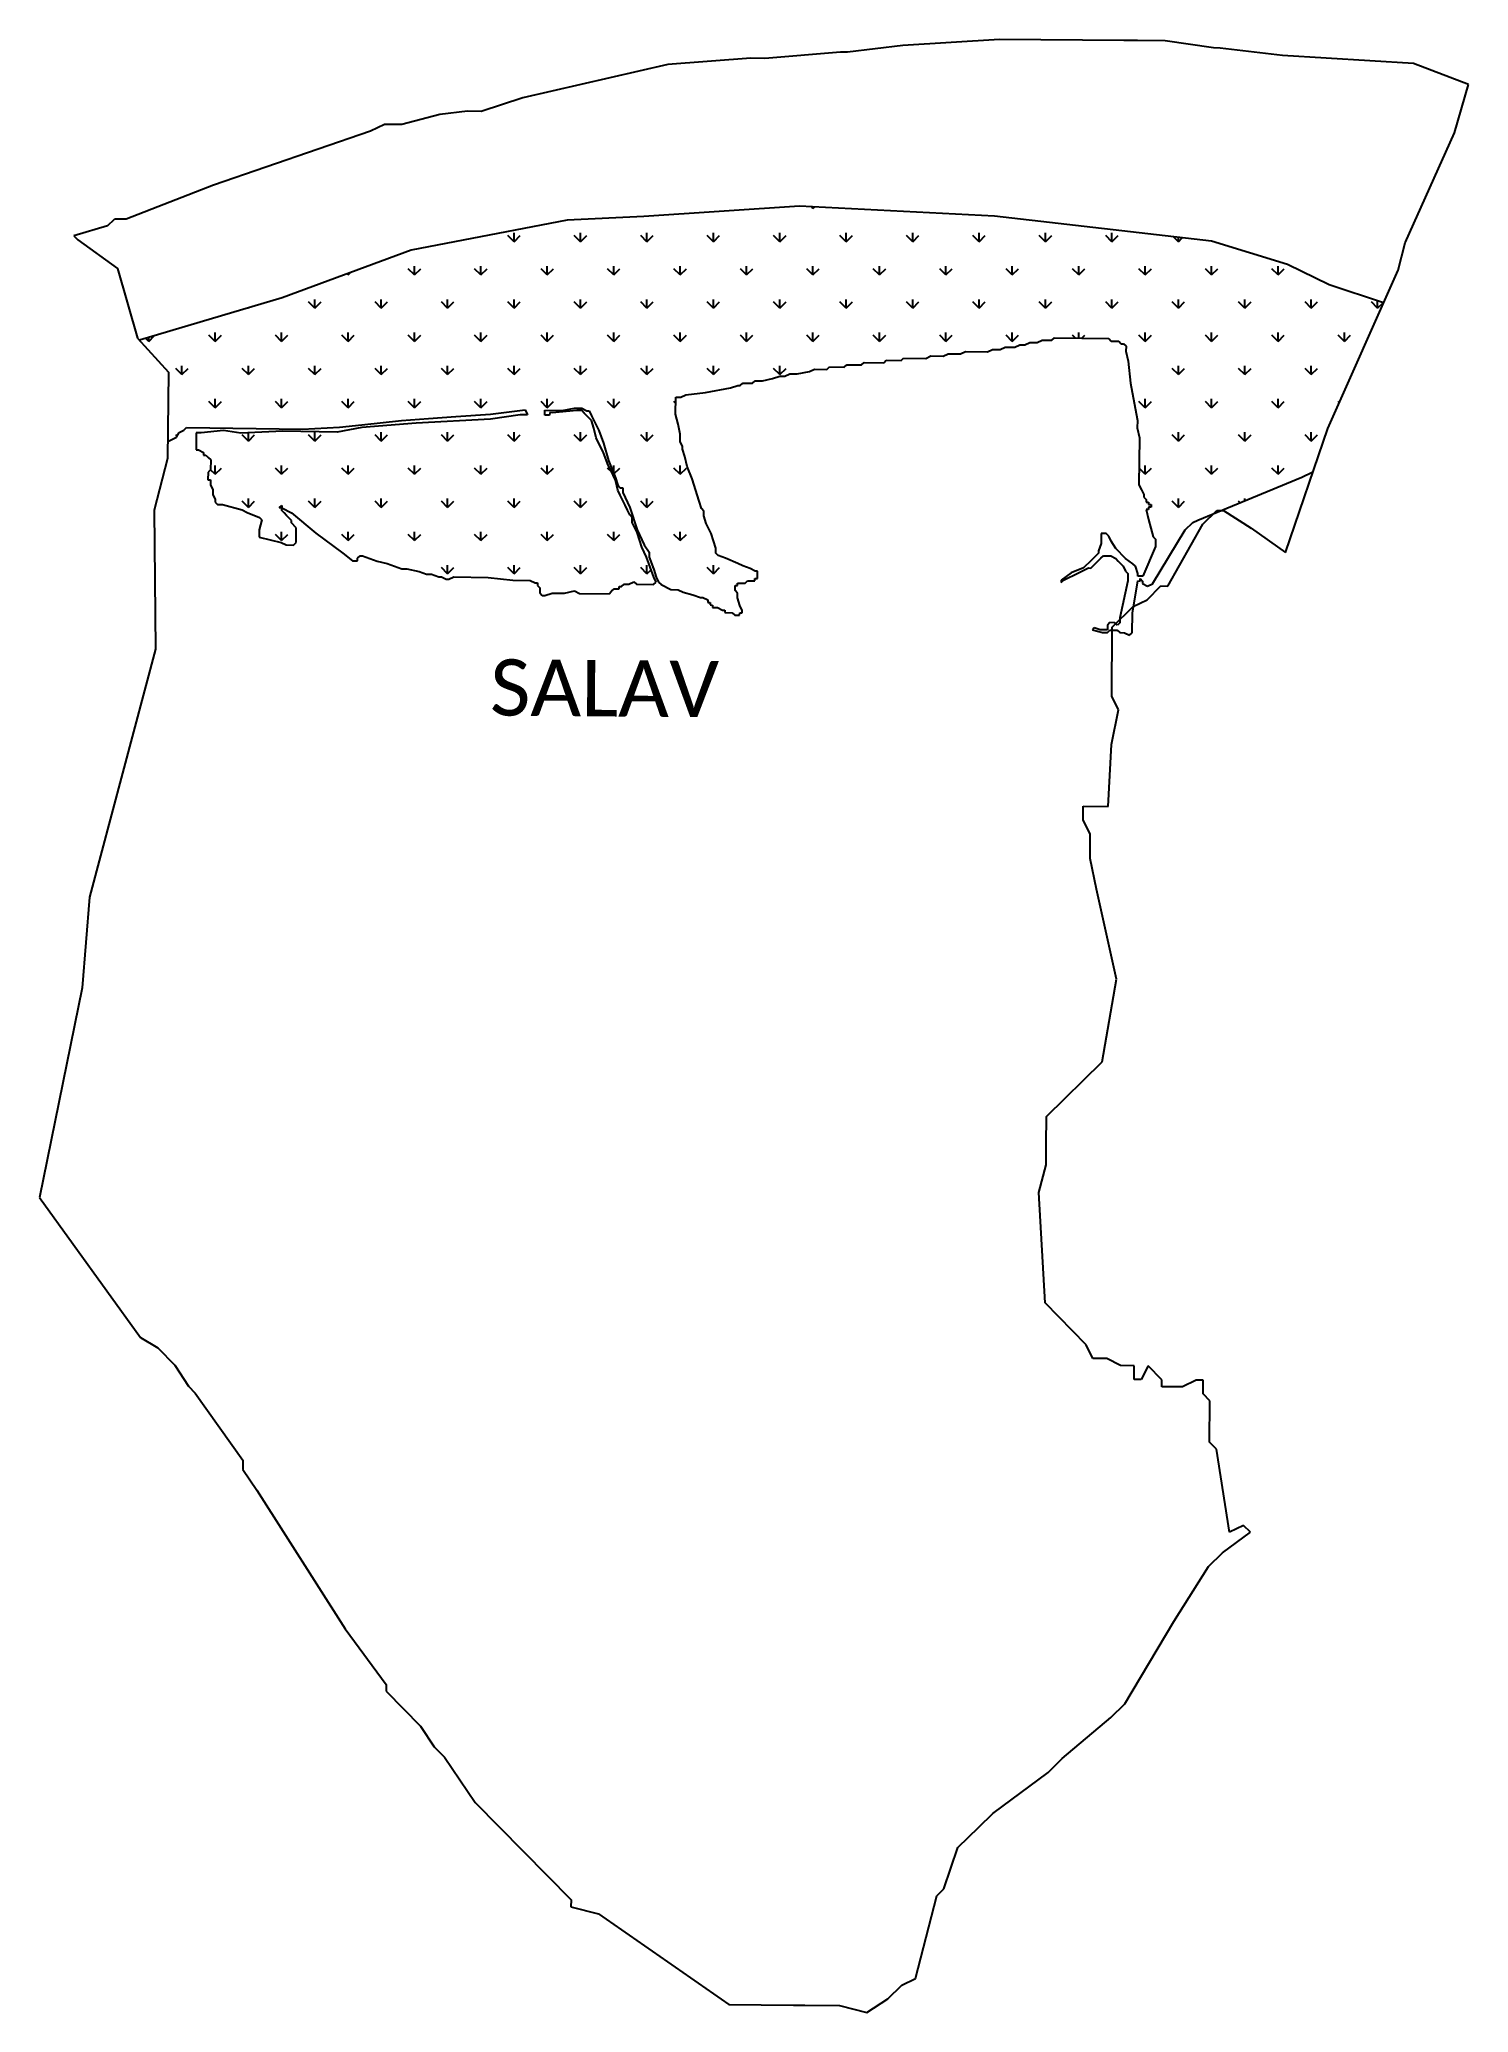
# Model space of a CAD drawing. Header units: metres. Extents: x 282000 to 284319, y 2048397 to 2051598.
import ezdxf

# ---------------------------------------------------------------- set-up
doc = ezdxf.new("R2010")
doc.units = ezdxf.units.M
for name, color, linetype in [('MANGROOVES', 112, 'Continuous'), ('village', 3, 'Continuous'), ('VILLAGE NAME', 250, 'Continuous')]:
    doc.layers.add(name, color=color, linetype=linetype)
doc.styles.get("Standard").update_dxf_attribs({"font": 'simplex.shx'})

msp = doc.modelspace()

# ---------------------------------------------------------------- linework, layer by layer
at = {"color": 3, "flags": 128}
msp.add_lwpolyline([(282110.9, 2051295.8), (282122.2, 2051306.9)], dxfattribs=at)
at = {"layer": 'MANGROOVES'}
for p, q in [((283233.2, 2051328), (282980.5, 2051311.3)), ((283549.5, 2051311.8), (283233.2, 2051328)), ((282856.3, 2051305), (282603.2, 2051256.2)), ((282980.5, 2051311.3), (282856.3, 2051305)), ((283901.5, 2051271), (283549.5, 2051311.8)), ((284025.2, 2051233.3), (283901.5, 2051271)), ((282603.2, 2051256.2), (282393.8, 2051178.9)), ((284092.8, 2051200.4), (284025.2, 2051233.3)), ((284180.7, 2051170.7), (284092.8, 2051200.4)), ((282393.8, 2051178.9), (282162.7, 2051110.2)), ((283558.6, 2051095.3), (283566.7, 2051099.2)), ((283566.7, 2051099.2), (283582.7, 2051099)), ((283582.7, 2051099), (283590.7, 2051102.9)), ((283590.7, 2051102.9), (283598.8, 2051102.8)), ((283598.8, 2051102.8), (283606.8, 2051106.7)), ((283606.8, 2051106.7), (283618.8, 2051106.5)), ((283618.8, 2051106.5), (283626.9, 2051110.4)), ((283626.9, 2051110.4), (283642.9, 2051110.2)), ((283642.9, 2051110.2), (283647, 2051114.1)), ((283647, 2051114.1), (283735.1, 2051113)), ((283735.1, 2051113), (283739.1, 2051108.9)), ((283739.1, 2051108.9), (283751.1, 2051108.7)), ((283751.1, 2051108.7), (283755, 2051104.7)), ((283755, 2051104.7), (283759, 2051104.6)), ((283759, 2051104.6), (283763, 2051100.6)), ((283763, 2051100.6), (283762.9, 2051092.6)), ((283277.7, 2051062.9), (283281.8, 2051066.9)), ((283281.8, 2051066.9), (283305.8, 2051066.6)), ((283305.8, 2051066.6), (283309.9, 2051070.5)), ((283309.9, 2051070.5), (283333.9, 2051070.2)), ((283333.9, 2051070.2), (283338, 2051074.2)), ((283338, 2051074.2), (283370, 2051073.7)), ((283370, 2051073.7), (283374.1, 2051077.7)), ((283374.1, 2051077.7), (283398.1, 2051077.4)), ((283398.1, 2051077.4), (283402.2, 2051081.3)), ((283402.2, 2051081.3), (283438.2, 2051080.9)), ((283438.2, 2051080.9), (283446.3, 2051084.8)), ((283446.3, 2051084.8), (283466.3, 2051084.5)), ((283466.3, 2051084.5), (283474.4, 2051088.4)), ((283474.4, 2051088.4), (283494.4, 2051088.1)), ((283494.4, 2051088.1), (283502.5, 2051092)), ((283502.5, 2051092), (283538.5, 2051091.5)), ((283538.5, 2051091.5), (283546.6, 2051095.4)), ((283546.6, 2051095.4), (283558.6, 2051095.3)), ((283762.9, 2051092.6), (283766.7, 2051076.5)), ((283766.7, 2051076.5), (283770.2, 2051040.4)), ((283121.1, 2051033), (283133.1, 2051036.8)), ((283133.1, 2051036.8), (283137.1, 2051036.8)), ((283137.1, 2051036.8), (283141.2, 2051040.7)), ((283141.2, 2051040.7), (283157.2, 2051040.5)), ((283157.2, 2051040.5), (283161.3, 2051044.5)), ((283161.3, 2051044.5), (283173.3, 2051044.3)), ((283173.3, 2051044.3), (283189.4, 2051048.1)), ((283189.4, 2051048.1), (283201.5, 2051051.9)), ((283201.5, 2051051.9), (283209.5, 2051051.8)), ((283209.5, 2051051.8), (283217.5, 2051055.7)), ((283217.5, 2051055.7), (283229.5, 2051055.6)), ((283229.5, 2051055.6), (283249.6, 2051059.3)), ((283249.6, 2051059.3), (283257.7, 2051063.2)), ((283257.7, 2051063.2), (283277.7, 2051062.9)), ((283770.2, 2051040.4), (283777.7, 2051000.2)), ((283032.4, 2050990.1), (283032.7, 2051018.1)), ((283032.7, 2051018.1), (283040.7, 2051018)), ((283040.7, 2051018), (283048.8, 2051021.9)), ((283048.8, 2051021.9), (283080.9, 2051025.5)), ((283080.9, 2051025.5), (283121.1, 2051033)), ((282487.2, 2050969.3), (282523.3, 2050972.8)), ((282523.3, 2050972.8), (282587.5, 2050980)), ((282611.5, 2050975.6), (282523.3, 2050968.8)), ((282587.5, 2050980), (282631.6, 2050983.4)), ((282731.8, 2050982.1), (282611.5, 2050975.6)), ((282631.6, 2050983.4), (282675.7, 2050986.8)), ((282675.7, 2050986.8), (282731.9, 2050990.1)), ((282779.9, 2050989.4), (282731.8, 2050982.1)), ((282731.9, 2050990.1), (282788.1, 2050997.3)), ((282792, 2050989.3), (282779.9, 2050989.4)), ((282788.1, 2050997.3), (282792, 2050989.3)), ((282820, 2050988.9), (282820.1, 2050996.9)), ((282828, 2050988.8), (282820, 2050988.9)), ((282820.1, 2050996.9), (282848.2, 2050996.5)), ((282828.1, 2050992.8), (282828, 2050988.8)), ((282832.1, 2050992.7), (282828.1, 2050992.8)), ((282872.2, 2050996.2), (282832.1, 2050992.7)), ((282848.2, 2050996.5), (282868.2, 2051000.3)), ((282868.2, 2051000.3), (282880.2, 2051000.1)), ((282880.2, 2050996.1), (282872.2, 2050996.2)), ((282880.2, 2051000.1), (282888.2, 2050996)), ((282884.1, 2050992), (282880.2, 2050996.1)), ((282892.1, 2050983.9), (282884.1, 2050992)), ((282888.2, 2050996), (282892.2, 2050995.9)), ((282896, 2050979.9), (282892.1, 2050983.9)), ((282892.2, 2050995.9), (282896.1, 2050987.9)), ((282899.9, 2050967.8), (282896, 2050979.9)), ((282896.1, 2050987.9), (282907.8, 2050963.7)), ((283036.2, 2050974), (283032.4, 2050990.1)), ((283039.9, 2050957.9), (283036.2, 2050974)), ((283777.7, 2051000.2), (283781.4, 2050980.1)), ((283781.4, 2050980.1), (283781.3, 2050968.1)), ((282208.3, 2050945.9), (282222.6, 2050952.8)), ((282222.6, 2050952.8), (282226.7, 2050960.7)), ((282226.7, 2050960.7), (282234.7, 2050964.6)), ((282234.7, 2050964.6), (282238.8, 2050968.6)), ((282238.8, 2050968.6), (282427.1, 2050966.1)), ((282254.7, 2050960.3), (282254.3, 2050932.3)), ((282262.7, 2050960.2), (282254.7, 2050960.3)), ((282298.8, 2050963.8), (282262.7, 2050960.2)), ((282326.8, 2050959.4), (282298.8, 2050963.8)), ((282395, 2050962.5), (282326.8, 2050959.4)), ((282483.1, 2050961.3), (282395, 2050962.5)), ((282427.1, 2050966.1), (282487.2, 2050969.3)), ((282523.3, 2050968.8), (282483.1, 2050961.3)), ((282903.6, 2050951.7), (282899.9, 2050967.8)), ((282915.3, 2050927.5), (282903.6, 2050951.7)), ((282907.8, 2050963.7), (282915.6, 2050943.5)), ((282915.6, 2050943.5), (282923.2, 2050915.4)), ((283039.8, 2050945.9), (283039.9, 2050957.9)), ((283043.7, 2050937.8), (283039.8, 2050945.9)), ((283781.3, 2050968.1), (283785.1, 2050952)), ((283785.1, 2050952), (283784, 2050875.9)), ((282254.3, 2050932.3), (282258.4, 2050932.3)), ((282258.4, 2050932.3), (282266.3, 2050928.1)), ((282266.3, 2050928.1), (282266.3, 2050924.1)), ((282266.3, 2050924.1), (282270.3, 2050924.1)), ((282270.3, 2050924.1), (282274.2, 2050920)), ((282274.2, 2050920), (282278.2, 2050916)), ((282278.2, 2050916), (282278, 2050899.9)), ((282923.1, 2050907.4), (282915.3, 2050927.5)), ((282930.9, 2050891.3), (282923.1, 2050907.4)), ((282923.2, 2050915.4), (282934.8, 2050887.2)), ((283043.6, 2050933.8), (283043.7, 2050937.8)), ((283047.5, 2050921.8), (283043.6, 2050933.8)), ((283051.3, 2050905.7), (283047.5, 2050921.8)), ((282273.9, 2050896), (282273.7, 2050884)), ((282273.7, 2050884), (282277.7, 2050883.9)), ((282278, 2050899.9), (282273.9, 2050896)), ((282277.7, 2050883.9), (282277.6, 2050875.9)), ((282277.6, 2050875.9), (282281.5, 2050867.8)), ((282934.8, 2050883.2), (282930.9, 2050891.3)), ((282934.8, 2050887.2), (282938.7, 2050875.1)), ((282938.6, 2050867.1), (282934.8, 2050883.2)), ((282938.7, 2050875.1), (282942.6, 2050871.1)), ((283059, 2050885.5), (283051.3, 2050905.7)), ((283070.6, 2050849.3), (283059, 2050885.5)), ((283784, 2050875.9), (283787.9, 2050867.8)), ((283879.4, 2050818.5), (284048.3, 2050888.2)), ((284048.3, 2050888.2), (284064.8, 2050896.2)), ((284064.8, 2050896.2), (284066.3, 2050896.6)), ((282281.5, 2050867.8), (282281.4, 2050859.8)), ((282281.4, 2050859.8), (282285.3, 2050851.8)), ((282285.3, 2050851.8), (282285.3, 2050847.7)), ((282285.3, 2050847.7), (282289.2, 2050843.7)), ((282289.2, 2050843.7), (282297.2, 2050843.6)), ((282297.2, 2050843.6), (282329.2, 2050835.1)), ((282942.5, 2050859), (282938.6, 2050867.1)), ((282950.3, 2050842.9), (282942.5, 2050859)), ((282942.6, 2050871.1), (282946.6, 2050871)), ((282946.6, 2050871), (282946.5, 2050863)), ((282946.5, 2050863), (282950.4, 2050854.9)), ((282954.2, 2050834.8), (282950.3, 2050842.9)), ((282950.4, 2050854.9), (282958.2, 2050838.8)), ((283074.4, 2050837.3), (283070.6, 2050849.3)), ((283787.9, 2050867.8), (283791.8, 2050859.8)), ((283791.8, 2050859.8), (283791.8, 2050855.8)), ((283791.8, 2050855.8), (283795.7, 2050851.7)), ((283795.7, 2050851.7), (283795.7, 2050847.7)), ((283795.7, 2050847.7), (283799.7, 2050847.6)), ((283799.7, 2050847.6), (283799.6, 2050843.6)), ((283799.6, 2050843.6), (283803.6, 2050843.6)), ((283803.6, 2050843.6), (283803.6, 2050839.6)), ((282329.2, 2050835.1), (282337.1, 2050831)), ((282337.1, 2050831), (282357.1, 2050822.7)), ((282361, 2050818.7), (282356.8, 2050802.7)), ((282357.1, 2050822.7), (282361, 2050818.7)), ((282389.3, 2050838.3), (282393.4, 2050842.3)), ((282393.3, 2050838.3), (282389.3, 2050838.3)), ((282393.4, 2050842.3), (282393.3, 2050838.3)), ((282393.3, 2050834.3), (282393.3, 2050838.3)), ((282393.3, 2050838.3), (282409.2, 2050830.1)), ((282397.2, 2050830.2), (282393.3, 2050834.3)), ((282401.2, 2050826.2), (282397.2, 2050830.2)), ((282405.1, 2050822.1), (282401.2, 2050826.2)), ((282409.1, 2050818), (282405.1, 2050822.1)), ((282409, 2050814), (282409.1, 2050818)), ((282416.9, 2050805.9), (282409, 2050814)), ((282409.2, 2050830.1), (282448.9, 2050797.5)), ((282958.1, 2050826.8), (282954.2, 2050834.8)), ((282962, 2050822.7), (282958.1, 2050826.8)), ((282958.2, 2050838.8), (282969.8, 2050802.6)), ((282961.9, 2050814.7), (282962, 2050822.7)), ((282969.7, 2050798.6), (282961.9, 2050814.7)), ((283078.3, 2050833.2), (283074.4, 2050837.3)), ((283078.2, 2050825.2), (283078.3, 2050833.2)), ((283082.1, 2050813.1), (283078.2, 2050825.2)), ((283089.9, 2050797), (283082.1, 2050813.1)), ((283799.5, 2050835.6), (283795.5, 2050835.7)), ((283795.5, 2050835.7), (283799.3, 2050819.6)), ((283799.3, 2050819.6), (283807, 2050791.4)), ((283799.6, 2050839.6), (283799.5, 2050835.6)), ((283803.6, 2050839.6), (283799.6, 2050839.6)), ((283859.2, 2050802.8), (283871.4, 2050814.6)), ((283871.4, 2050814.6), (283879.4, 2050818.5)), ((282356.8, 2050802.7), (282356.6, 2050790.7)), ((282356.6, 2050790.7), (282392.6, 2050782.2)), ((282392.6, 2050782.2), (282400.5, 2050778.1)), ((282412.6, 2050777.9), (282416.6, 2050781.9)), ((282416.6, 2050781.9), (282416.9, 2050805.9)), ((282448.9, 2050797.5), (282492.5, 2050764.8)), ((282973.6, 2050786.5), (282969.7, 2050798.6)), ((282969.8, 2050802.6), (282981.5, 2050778.4)), ((282977.4, 2050774.4), (282973.6, 2050786.5)), ((283097.6, 2050772.8), (283089.9, 2050797)), ((283722.7, 2050780.5), (283718.5, 2050768.6)), ((283722.9, 2050796.6), (283722.7, 2050780.5)), ((283726.9, 2050796.5), (283722.9, 2050796.6)), ((283730.9, 2050796.5), (283726.9, 2050796.5)), ((283734.9, 2050792.4), (283730.9, 2050796.5)), ((283738.8, 2050784.3), (283734.9, 2050792.4)), ((283746.6, 2050772.2), (283738.8, 2050784.3)), ((283805.9, 2050715.3), (283859.2, 2050802.8)), ((283807, 2050791.4), (283810.9, 2050787.4)), ((283810.9, 2050787.4), (283810.8, 2050775.4)), ((282400.5, 2050778.1), (282412.6, 2050777.9)), ((282492.5, 2050764.8), (282508.4, 2050752.6)), ((282508.4, 2050752.6), (282516.4, 2050752.5)), ((282516.4, 2050756.5), (282520.5, 2050760.5)), ((282516.4, 2050752.5), (282516.4, 2050756.5)), ((282520.5, 2050760.5), (282524.5, 2050760.4)), ((282524.5, 2050760.4), (282536.5, 2050756.3)), ((282536.5, 2050756.3), (282548.4, 2050752.1)), ((282548.4, 2050752.1), (282564.4, 2050747.9)), ((282564.4, 2050747.9), (282576.4, 2050743.7)), ((282985.2, 2050758.3), (282977.4, 2050774.4)), ((282981.5, 2050778.4), (282989.3, 2050766.3)), ((282996.8, 2050726.1), (282985.2, 2050758.3)), ((282989.3, 2050766.3), (282989.2, 2050758.2)), ((282989.2, 2050758.2), (282997, 2050738.1)), ((283097.5, 2050764.8), (283097.6, 2050772.8)), ((283101.4, 2050760.8), (283097.5, 2050764.8)), ((283113.4, 2050756.6), (283101.4, 2050760.8)), ((283133.3, 2050748.3), (283113.4, 2050756.6)), ((283141.3, 2050744.2), (283133.3, 2050748.3)), ((283706.3, 2050752.7), (283694.1, 2050740.9)), ((283706.1, 2050740.7), (283722.4, 2050756.5)), ((283710.3, 2050756.7), (283706.3, 2050752.7)), ((283718.5, 2050764.6), (283710.3, 2050756.7)), ((283718.5, 2050768.6), (283718.5, 2050764.6)), ((283722.4, 2050756.5), (283726.4, 2050760.5)), ((283726.4, 2050760.5), (283738.4, 2050760.3)), ((283738.4, 2050760.3), (283746.4, 2050756.2)), ((283746.4, 2050756.2), (283750.3, 2050752.1)), ((283762.4, 2050756), (283746.6, 2050772.2)), ((283750.3, 2050752.1), (283758.3, 2050744)), ((283774.3, 2050747.8), (283762.4, 2050756)), ((283778.3, 2050743.7), (283774.3, 2050747.8)), ((283810.8, 2050775.4), (283790.1, 2050727.6)), ((282576.4, 2050743.7), (282588.3, 2050739.5)), ((282588.3, 2050739.5), (282596.3, 2050739.4)), ((282596.3, 2050739.4), (282616.3, 2050735.2)), ((282616.3, 2050735.2), (282628.3, 2050731)), ((282628.3, 2050731), (282636.3, 2050730.9)), ((282636.3, 2050730.9), (282648.2, 2050726.7)), ((282648.2, 2050726.7), (282652.3, 2050726.7)), ((282652.3, 2050726.7), (282660.2, 2050722.5)), ((282660.2, 2050722.5), (282664.2, 2050722.5)), ((282664.2, 2050722.5), (282672.3, 2050726.4)), ((282672.3, 2050726.4), (282728.4, 2050725.6)), ((282728.4, 2050725.6), (282768.4, 2050721.1)), ((282768.4, 2050721.1), (282796.4, 2050720.7)), ((282796.4, 2050720.7), (282804.4, 2050716.6)), ((282804.4, 2050716.6), (282808.4, 2050716.6)), ((282808.4, 2050716.6), (282808.3, 2050712.6)), ((282944.5, 2050710.8), (282948.6, 2050714.7)), ((282948.6, 2050714.7), (282956.6, 2050714.6)), ((282956.6, 2050714.6), (282964.6, 2050718.5)), ((282964.6, 2050718.5), (282968.6, 2050714.4)), ((282996.6, 2050714.1), (283000.7, 2050718)), ((283000.7, 2050718), (282996.8, 2050726.1)), ((282997, 2050738.1), (283000.8, 2050726)), ((283000.8, 2050726), (283004.7, 2050718)), ((283004.7, 2050718), (283008.7, 2050713.9)), ((283132.8, 2050712.3), (283132.9, 2050716.3)), ((283132.9, 2050716.3), (283144.9, 2050716.1)), ((283153.2, 2050740), (283141.3, 2050744.2)), ((283144.9, 2050716.1), (283149, 2050720.1)), ((283149, 2050720.1), (283161, 2050719.9)), ((283161.2, 2050735.9), (283153.2, 2050740)), ((283161, 2050719.9), (283161, 2050723.9)), ((283161, 2050723.9), (283165, 2050723.8)), ((283165.2, 2050735.9), (283161.2, 2050735.9)), ((283165, 2050723.8), (283165.2, 2050735.9)), ((283657.8, 2050721.3), (283657.7, 2050717.3)), ((283657.7, 2050717.3), (283661.8, 2050721.3)), ((283674, 2050733.1), (283657.8, 2050721.3)), ((283661.8, 2050721.3), (283686, 2050733)), ((283694.1, 2050740.9), (283674, 2050733.1)), ((283686, 2050733), (283702.1, 2050740.8)), ((283702.1, 2050740.8), (283706.1, 2050740.7)), ((283765.9, 2050719.9), (283753.1, 2050659.9)), ((283758.3, 2050744), (283762.2, 2050735.9)), ((283762.2, 2050735.9), (283766.1, 2050731.9)), ((283766.1, 2050731.9), (283765.9, 2050719.9)), ((283773.3, 2050667.7), (283782, 2050719.7)), ((283782.1, 2050731.7), (283778.3, 2050743.7)), ((283782, 2050719.7), (283786, 2050719.6)), ((283782.1, 2050727.7), (283782.1, 2050731.7)), ((283790.1, 2050727.6), (283782.1, 2050727.7)), ((283786, 2050719.6), (283786, 2050723.6)), ((283786, 2050723.6), (283790, 2050719.5)), ((283790, 2050719.5), (283789.9, 2050715.5)), ((283789.9, 2050715.5), (283797.9, 2050711.4)), ((283797.9, 2050711.4), (283805.9, 2050715.3)), ((282808.3, 2050712.6), (282812.3, 2050708.5)), ((282812.3, 2050708.5), (282812.2, 2050700.5)), ((282812.2, 2050700.5), (282816.1, 2050696.4)), ((282816.1, 2050696.4), (282820.1, 2050696.4)), ((282820.1, 2050696.4), (282832.2, 2050700.2)), ((282832.2, 2050700.2), (282852.2, 2050700)), ((282852.2, 2050700), (282868.3, 2050703.8)), ((282868.3, 2050703.8), (282876.3, 2050699.6)), ((282876.3, 2050699.6), (282924.3, 2050699)), ((282924.3, 2050699), (282928.4, 2050703)), ((282928.4, 2050703), (282932.4, 2050706.9)), ((282932.4, 2050706.9), (282940.5, 2050706.8)), ((282940.5, 2050706.8), (282940.5, 2050710.8)), ((282940.5, 2050710.8), (282944.5, 2050710.8)), ((282968.6, 2050714.4), (282996.6, 2050714.1)), ((283008.7, 2050713.9), (283024.6, 2050705.7)), ((283024.6, 2050705.7), (283036.6, 2050705.5)), ((283036.6, 2050705.5), (283044.5, 2050701.4)), ((283044.5, 2050701.4), (283060.5, 2050697.2)), ((283060.5, 2050697.2), (283072.5, 2050693)), ((283072.5, 2050693), (283076.5, 2050693)), ((283076.5, 2050693), (283084.4, 2050688.9)), ((283084.4, 2050688.9), (283084.4, 2050684.9)), ((283084.4, 2050684.9), (283088.4, 2050684.8)), ((283088.4, 2050684.8), (283088.3, 2050680.8)), ((283128.7, 2050704.3), (283128.8, 2050712.3)), ((283132.7, 2050700.2), (283128.7, 2050704.3)), ((283128.8, 2050712.3), (283132.8, 2050712.3)), ((283132.6, 2050692.2), (283132.7, 2050700.2)), ((283136.4, 2050680.2), (283132.6, 2050692.2)), ((283088.3, 2050680.8), (283092.3, 2050680.7)), ((283092.3, 2050680.7), (283092.3, 2050676.7)), ((283092.3, 2050676.7), (283100.3, 2050676.6)), ((283100.3, 2050676.6), (283108.3, 2050672.5)), ((283108.3, 2050672.5), (283112.3, 2050672.5)), ((283112.3, 2050672.5), (283112.2, 2050668.5)), ((283112.2, 2050668.5), (283124.2, 2050668.3)), ((283124.2, 2050668.3), (283128.2, 2050664.2)), ((283128.2, 2050664.2), (283136.2, 2050664.1)), ((283136.2, 2050664.1), (283136.3, 2050668.1)), ((283136.3, 2050668.1), (283140.3, 2050668.1)), ((283140.3, 2050672.1), (283136.4, 2050680.2)), ((283140.3, 2050668.1), (283140.3, 2050672.1)), ((283737, 2050652.1), (283732.9, 2050648.2)), ((283745, 2050652), (283737, 2050652.1)), ((283749, 2050648), (283745, 2050652)), ((283753, 2050651.9), (283749, 2050648)), ((283753.1, 2050659.9), (283753, 2050651.9)), ((283772.8, 2050635.6), (283773.3, 2050667.7)), ((283711.5, 2050643.6), (283708.8, 2050640.5)), ((283708.8, 2050640.5), (283724.8, 2050636.3)), ((283720.8, 2050640.3), (283711.5, 2050643.6)), ((283732.8, 2050640.2), (283720.8, 2050640.3)), ((283724.8, 2050636.3), (283732.8, 2050636.2)), ((283732.9, 2050648.2), (283732.8, 2050640.2)), ((283732.8, 2050636.2), (283736.8, 2050640.1)), ((283736.8, 2050640.1), (283748.9, 2050640)), ((283748.9, 2050640), (283752.8, 2050635.9)), ((283752.8, 2050635.9), (283760.8, 2050635.8)), ((283760.8, 2050635.8), (283768.8, 2050631.7)), ((283768.8, 2050631.7), (283772.8, 2050635.6))]:
    msp.add_line(p, q, dxfattribs=at)
at = {"layer": 'MANGROOVES', "linetype": 'Continuous'}
for p, q in [((283255.2, 2051324), (283252.2, 2051327)), ((283255.2, 2051324), (283255.2, 2051326.9)), ((283255.2, 2051324), (283258, 2051326.7)), ((282770.3, 2051270.1), (282760.2, 2051280.2)), ((282770.3, 2051270.1), (282770.3, 2051284.4)), ((282770.3, 2051270.1), (282780.4, 2051280.2)), ((282878.1, 2051270.1), (282868, 2051280.2)), ((282878.1, 2051270.1), (282878.1, 2051284.4)), ((282878.1, 2051270.1), (282888.2, 2051280.2)), ((282985.8, 2051270.1), (282975.7, 2051280.2)), ((282985.8, 2051270.1), (282985.8, 2051284.4)), ((282985.8, 2051270.1), (282995.9, 2051280.2)), ((283093.6, 2051270.1), (283083.5, 2051280.2)), ((283093.6, 2051270.1), (283093.6, 2051284.4)), ((283093.6, 2051270.1), (283103.7, 2051280.2)), ((283201.4, 2051270.1), (283191.3, 2051280.2)), ((283201.4, 2051270.1), (283201.4, 2051284.4)), ((283201.4, 2051270.1), (283211.5, 2051280.2)), ((283309.1, 2051270.1), (283299, 2051280.2)), ((283309.1, 2051270.1), (283309.1, 2051284.4)), ((283309.1, 2051270.1), (283319.2, 2051280.2)), ((283416.9, 2051270.1), (283406.8, 2051280.2)), ((283416.9, 2051270.1), (283416.9, 2051284.4)), ((283416.9, 2051270.1), (283427, 2051280.2)), ((283524.6, 2051270.1), (283514.5, 2051280.2)), ((283524.6, 2051270.1), (283524.6, 2051284.4)), ((283524.6, 2051270.1), (283534.7, 2051280.2)), ((283632.4, 2051270.1), (283622.3, 2051280.2)), ((283632.4, 2051270.1), (283632.4, 2051284.4)), ((283632.4, 2051270.1), (283642.5, 2051280.2)), ((283740.2, 2051270.1), (283730.1, 2051280.2)), ((283740.2, 2051270.1), (283740.2, 2051284.4)), ((283740.2, 2051270.1), (283750.3, 2051280.2)), ((283847.9, 2051270.1), (283839.9, 2051278.2)), ((283847.9, 2051270.1), (283847.9, 2051277.2)), ((283847.9, 2051270.1), (283854.3, 2051276.5)), ((282608.7, 2051216.2), (282608.7, 2051230.5)), ((282716.4, 2051216.2), (282716.4, 2051230.5)), ((282824.2, 2051216.2), (282824.2, 2051230.5)), ((282931.9, 2051216.2), (282931.9, 2051230.5)), ((283039.7, 2051216.2), (283039.7, 2051230.5)), ((283147.5, 2051216.2), (283147.5, 2051230.5)), ((283255.2, 2051216.2), (283255.2, 2051230.5)), ((283363, 2051216.2), (283363, 2051230.5)), ((283470.8, 2051216.2), (283470.8, 2051230.5)), ((283578.5, 2051216.2), (283578.5, 2051230.5)), ((283686.3, 2051216.2), (283686.3, 2051230.5)), ((283794.1, 2051216.2), (283794.1, 2051230.5)), ((283901.8, 2051216.2), (283901.8, 2051230.5)), ((284009.6, 2051216.2), (284009.6, 2051230.5)), ((282500.9, 2051216.2), (282499.3, 2051217.8)), ((282500.9, 2051216.2), (282504.4, 2051219.7)), ((282500.9, 2051216.2), (282500.9, 2051218.4)), ((282608.7, 2051216.2), (282598.6, 2051226.3)), ((282608.7, 2051216.2), (282618.8, 2051226.3)), ((282716.4, 2051216.2), (282706.3, 2051226.3)), ((282716.4, 2051216.2), (282726.5, 2051226.3)), ((282824.2, 2051216.2), (282814.1, 2051226.3)), ((282824.2, 2051216.2), (282834.3, 2051226.3)), ((282931.9, 2051216.2), (282921.8, 2051226.3)), ((282931.9, 2051216.2), (282942.1, 2051226.3)), ((283039.7, 2051216.2), (283029.6, 2051226.3)), ((283039.7, 2051216.2), (283049.8, 2051226.3)), ((283147.5, 2051216.2), (283137.4, 2051226.3)), ((283147.5, 2051216.2), (283157.6, 2051226.3)), ((283255.2, 2051216.2), (283245.1, 2051226.3)), ((283255.2, 2051216.2), (283265.3, 2051226.3)), ((283363, 2051216.2), (283352.9, 2051226.3)), ((283363, 2051216.2), (283373.1, 2051226.3)), ((283470.8, 2051216.2), (283460.7, 2051226.3)), ((283470.8, 2051216.2), (283480.9, 2051226.3)), ((283578.5, 2051216.2), (283568.4, 2051226.3)), ((283578.5, 2051216.2), (283588.6, 2051226.3)), ((283686.3, 2051216.2), (283676.2, 2051226.3)), ((283686.3, 2051216.2), (283696.4, 2051226.3)), ((283794.1, 2051216.2), (283784, 2051226.3)), ((283794.1, 2051216.2), (283804.2, 2051226.3)), ((283901.8, 2051216.2), (283891.7, 2051226.3)), ((283901.8, 2051216.2), (283911.9, 2051226.3)), ((284009.6, 2051216.2), (283999.5, 2051226.3)), ((284009.6, 2051216.2), (284019.7, 2051226.3)), ((282339.3, 2051162.3), (282339.7, 2051162.8)), ((282447, 2051162.3), (282436.9, 2051172.4)), ((282447, 2051162.3), (282447, 2051176.6)), ((282447, 2051162.3), (282457.1, 2051172.4)), ((282554.8, 2051162.3), (282544.7, 2051172.4)), ((282554.8, 2051162.3), (282554.8, 2051176.6)), ((282554.8, 2051162.3), (282564.9, 2051172.4)), ((282662.5, 2051162.3), (282652.4, 2051172.4)), ((282662.5, 2051162.3), (282662.5, 2051176.6)), ((282662.5, 2051162.3), (282672.6, 2051172.4)), ((282770.3, 2051162.3), (282760.2, 2051172.4)), ((282770.3, 2051162.3), (282770.3, 2051176.6)), ((282770.3, 2051162.3), (282780.4, 2051172.4)), ((282878.1, 2051162.3), (282868, 2051172.4)), ((282878.1, 2051162.3), (282878.1, 2051176.6)), ((282878.1, 2051162.3), (282888.2, 2051172.4)), ((282985.8, 2051162.3), (282975.7, 2051172.4)), ((282985.8, 2051162.3), (282985.8, 2051176.6)), ((282985.8, 2051162.3), (282995.9, 2051172.4)), ((283093.6, 2051162.3), (283083.5, 2051172.4)), ((283093.6, 2051162.3), (283093.6, 2051176.6)), ((283093.6, 2051162.3), (283103.7, 2051172.4)), ((283201.4, 2051162.3), (283191.3, 2051172.4)), ((283201.4, 2051162.3), (283201.4, 2051176.6)), ((283201.4, 2051162.3), (283211.5, 2051172.4)), ((283309.1, 2051162.3), (283299, 2051172.4)), ((283309.1, 2051162.3), (283309.1, 2051176.6)), ((283309.1, 2051162.3), (283319.2, 2051172.4)), ((283416.9, 2051162.3), (283406.8, 2051172.4)), ((283416.9, 2051162.3), (283416.9, 2051176.6)), ((283416.9, 2051162.3), (283427, 2051172.4)), ((283524.6, 2051162.3), (283514.5, 2051172.4)), ((283524.6, 2051162.3), (283524.6, 2051176.6)), ((283524.6, 2051162.3), (283534.7, 2051172.4)), ((283632.4, 2051162.3), (283622.3, 2051172.4)), ((283632.4, 2051162.3), (283632.4, 2051176.6)), ((283632.4, 2051162.3), (283642.5, 2051172.4)), ((283740.2, 2051162.3), (283730.1, 2051172.4)), ((283740.2, 2051162.3), (283740.2, 2051176.6)), ((283740.2, 2051162.3), (283750.3, 2051172.4)), ((283847.9, 2051162.3), (283837.8, 2051172.4)), ((283847.9, 2051162.3), (283847.9, 2051176.6)), ((283847.9, 2051162.3), (283858, 2051172.4)), ((283955.7, 2051162.3), (283945.6, 2051172.4)), ((283955.7, 2051162.3), (283955.7, 2051176.6)), ((283955.7, 2051162.3), (283965.8, 2051172.4)), ((284063.5, 2051162.3), (284053.4, 2051172.4)), ((284063.5, 2051162.3), (284063.5, 2051176.6)), ((284063.5, 2051162.3), (284073.6, 2051172.4)), ((284171.2, 2051162.3), (284161.1, 2051172.4)), ((284171.2, 2051162.3), (284171.2, 2051173.9)), ((284171.2, 2051162.3), (284179.9, 2051171)), ((282339.3, 2051162.3), (282339, 2051162.6)), ((282339.3, 2051162.3), (282339.3, 2051162.7)), ((282177.6, 2051108.5), (282172.9, 2051113.2)), ((282177.6, 2051108.5), (282186.4, 2051117.2)), ((282177.6, 2051108.5), (282177.6, 2051114.6)), ((282285.4, 2051108.5), (282275.3, 2051118.6)), ((282285.4, 2051108.5), (282285.4, 2051122.7)), ((282285.4, 2051108.5), (282295.5, 2051118.6)), ((282393.1, 2051108.5), (282383, 2051118.6)), ((282393.1, 2051108.5), (282393.1, 2051122.7)), ((282393.1, 2051108.5), (282403.2, 2051118.6)), ((282500.9, 2051108.5), (282490.8, 2051118.6)), ((282500.9, 2051108.5), (282500.9, 2051122.7)), ((282500.9, 2051108.5), (282511, 2051118.6)), ((282608.7, 2051108.5), (282598.6, 2051118.6)), ((282608.7, 2051108.5), (282608.7, 2051122.7)), ((282608.7, 2051108.5), (282618.8, 2051118.6)), ((282716.4, 2051108.5), (282706.3, 2051118.6)), ((282716.4, 2051108.5), (282716.4, 2051122.7)), ((282716.4, 2051108.5), (282726.5, 2051118.6)), ((282824.2, 2051108.5), (282814.1, 2051118.6)), ((282824.2, 2051108.5), (282824.2, 2051122.7)), ((282824.2, 2051108.5), (282834.3, 2051118.6)), ((282931.9, 2051108.5), (282921.8, 2051118.6)), ((282931.9, 2051108.5), (282931.9, 2051122.7)), ((282931.9, 2051108.5), (282942.1, 2051118.6)), ((283039.7, 2051108.5), (283029.6, 2051118.6)), ((283039.7, 2051108.5), (283039.7, 2051122.7)), ((283039.7, 2051108.5), (283049.8, 2051118.6)), ((283147.5, 2051108.5), (283137.4, 2051118.6)), ((283147.5, 2051108.5), (283147.5, 2051122.7)), ((283147.5, 2051108.5), (283157.6, 2051118.6)), ((283255.2, 2051108.5), (283245.1, 2051118.6)), ((283255.2, 2051108.5), (283255.2, 2051122.7)), ((283255.2, 2051108.5), (283265.3, 2051118.6)), ((283363, 2051108.5), (283352.9, 2051118.6)), ((283363, 2051108.5), (283363, 2051122.7)), ((283363, 2051108.5), (283373.1, 2051118.6)), ((283470.8, 2051108.5), (283460.7, 2051118.6)), ((283470.8, 2051108.5), (283470.8, 2051122.7)), ((283470.8, 2051108.5), (283480.9, 2051118.6)), ((283578.5, 2051108.5), (283568.4, 2051118.6)), ((283578.5, 2051108.5), (283578.5, 2051122.7)), ((283578.5, 2051108.5), (283588.6, 2051118.6)), ((283681.1, 2051113.7), (283676.2, 2051118.6)), ((283686.3, 2051113.6), (283686.3, 2051122.7)), ((283691.4, 2051113.5), (283696.4, 2051118.6)), ((283794.1, 2051108.5), (283784, 2051118.6)), ((283794.1, 2051108.5), (283794.1, 2051122.7)), ((283794.1, 2051108.5), (283804.2, 2051118.6)), ((283901.8, 2051108.5), (283891.7, 2051118.6)), ((283901.8, 2051108.5), (283901.8, 2051122.7)), ((283901.8, 2051108.5), (283911.9, 2051118.6)), ((284009.6, 2051108.5), (283999.5, 2051118.6)), ((284009.6, 2051108.5), (284009.6, 2051122.7)), ((284009.6, 2051108.5), (284019.7, 2051118.6)), ((284117.3, 2051108.5), (284107.2, 2051118.6)), ((284117.3, 2051108.5), (284117.3, 2051122.7)), ((284117.3, 2051108.5), (284127.4, 2051118.6)), ((282231.5, 2051054.6), (282231.5, 2051068.9)), ((282339.3, 2051054.6), (282339.3, 2051068.9)), ((282447, 2051054.6), (282447, 2051068.9)), ((282554.8, 2051054.6), (282554.8, 2051068.9)), ((282662.5, 2051054.6), (282662.5, 2051068.9)), ((282770.3, 2051054.6), (282770.3, 2051068.9)), ((282878.1, 2051054.6), (282878.1, 2051068.9)), ((282985.8, 2051054.6), (282985.8, 2051068.9)), ((283093.6, 2051054.6), (283093.6, 2051068.9)), ((283201.4, 2051054.6), (283201.4, 2051068.9)), ((283847.9, 2051054.6), (283847.9, 2051068.9)), ((283955.7, 2051054.6), (283955.7, 2051068.9)), ((284063.5, 2051054.6), (284063.5, 2051068.9)), ((282231.5, 2051054.6), (282221.4, 2051064.7)), ((282231.5, 2051054.6), (282241.6, 2051064.7)), ((282339.3, 2051054.6), (282329.1, 2051064.7)), ((282339.3, 2051054.6), (282349.4, 2051064.7)), ((282447, 2051054.6), (282436.9, 2051064.7)), ((282447, 2051054.6), (282457.1, 2051064.7)), ((282554.8, 2051054.6), (282544.7, 2051064.7)), ((282554.8, 2051054.6), (282564.9, 2051064.7)), ((282662.5, 2051054.6), (282652.4, 2051064.7)), ((282662.5, 2051054.6), (282672.6, 2051064.7)), ((282770.3, 2051054.6), (282760.2, 2051064.7)), ((282770.3, 2051054.6), (282780.4, 2051064.7)), ((282878.1, 2051054.6), (282868, 2051064.7)), ((282878.1, 2051054.6), (282888.2, 2051064.7)), ((282985.8, 2051054.6), (282975.7, 2051064.7)), ((282985.8, 2051054.6), (282995.9, 2051064.7)), ((283093.6, 2051054.6), (283083.5, 2051064.7)), ((283093.6, 2051054.6), (283103.7, 2051064.7)), ((283201.4, 2051054.6), (283191.3, 2051064.7)), ((283201.4, 2051054.6), (283211.5, 2051064.7)), ((283847.9, 2051054.6), (283837.8, 2051064.7)), ((283847.9, 2051054.6), (283858, 2051064.7)), ((283955.7, 2051054.6), (283945.6, 2051064.7)), ((283955.7, 2051054.6), (283965.8, 2051064.7)), ((284063.5, 2051054.6), (284053.4, 2051064.7)), ((284063.5, 2051054.6), (284073.6, 2051064.7)), ((282285.4, 2051000.7), (282275.3, 2051010.8)), ((282285.4, 2051000.7), (282285.4, 2051015)), ((282285.4, 2051000.7), (282295.5, 2051010.8)), ((282393.1, 2051000.7), (282383, 2051010.8)), ((282393.1, 2051000.7), (282393.1, 2051015)), ((282393.1, 2051000.7), (282403.2, 2051010.8)), ((282500.9, 2051000.7), (282490.8, 2051010.8)), ((282500.9, 2051000.7), (282500.9, 2051015)), ((282500.9, 2051000.7), (282511, 2051010.8)), ((282608.7, 2051000.7), (282598.6, 2051010.8)), ((282608.7, 2051000.7), (282608.7, 2051015)), ((282608.7, 2051000.7), (282618.8, 2051010.8)), ((282716.4, 2051000.7), (282706.3, 2051010.8)), ((282716.4, 2051000.7), (282716.4, 2051015)), ((282716.4, 2051000.7), (282726.5, 2051010.8)), ((282824.2, 2051000.7), (282814.1, 2051010.8)), ((282824.2, 2051000.7), (282824.2, 2051015)), ((282824.2, 2051000.7), (282834.3, 2051010.8)), ((282931.9, 2051000.7), (282921.8, 2051010.8)), ((282931.9, 2051000.7), (282931.9, 2051015)), ((282931.9, 2051000.7), (282942.1, 2051010.8)), ((283032.6, 2051007.8), (283029.6, 2051010.8)), ((283794.1, 2051000.7), (283784, 2051010.8)), ((283794.1, 2051000.7), (283794.1, 2051015)), ((283794.1, 2051000.7), (283804.2, 2051010.8)), ((283901.8, 2051000.7), (283891.7, 2051010.8)), ((283901.8, 2051000.7), (283901.8, 2051015)), ((283901.8, 2051000.7), (283911.9, 2051010.8)), ((284009.6, 2051000.7), (283999.5, 2051010.8)), ((284009.6, 2051000.7), (284009.6, 2051015)), ((284009.6, 2051000.7), (284019.7, 2051010.8)), ((284109, 2051009), (284107.2, 2051010.8)), ((282223.6, 2050954.7), (282221.4, 2050956.9)), ((282339.3, 2050946.8), (282329.1, 2050956.9)), ((282339.3, 2050946.8), (282339.3, 2050960)), ((282339.3, 2050946.8), (282349.4, 2050956.9)), ((282447, 2050946.8), (282436.9, 2050956.9)), ((282447, 2050946.8), (282447, 2050961.1)), ((282447, 2050946.8), (282457.1, 2050956.9)), ((282554.8, 2050946.8), (282544.7, 2050956.9)), ((282554.8, 2050946.8), (282554.8, 2050961.1)), ((282554.8, 2050946.8), (282564.9, 2050956.9)), ((282662.5, 2050946.8), (282652.4, 2050956.9)), ((282662.5, 2050946.8), (282662.5, 2050961.1)), ((282662.5, 2050946.8), (282672.6, 2050956.9)), ((282770.3, 2050946.8), (282760.2, 2050956.9)), ((282770.3, 2050946.8), (282770.3, 2050961.1)), ((282770.3, 2050946.8), (282780.4, 2050956.9)), ((282878.1, 2050946.8), (282868, 2050956.9)), ((282878.1, 2050946.8), (282878.1, 2050961.1)), ((282878.1, 2050946.8), (282888.2, 2050956.9)), ((282985.8, 2050946.8), (282975.7, 2050956.9)), ((282985.8, 2050946.8), (282985.8, 2050961.1)), ((282985.8, 2050946.8), (282995.9, 2050956.9)), ((283847.9, 2050946.8), (283837.8, 2050956.9)), ((283847.9, 2050946.8), (283847.9, 2050961.1)), ((283847.9, 2050946.8), (283858, 2050956.9)), ((283955.7, 2050946.8), (283945.6, 2050956.9)), ((283955.7, 2050946.8), (283955.7, 2050961.1)), ((283955.7, 2050946.8), (283965.8, 2050956.9)), ((284063.5, 2050946.8), (284053.4, 2050956.9)), ((284063.5, 2050946.8), (284063.5, 2050961.1)), ((284063.5, 2050946.8), (284073.6, 2050956.9)), ((282285.4, 2050892.9), (282285.4, 2050907.2)), ((282393.1, 2050892.9), (282393.1, 2050907.2)), ((282500.9, 2050892.9), (282500.9, 2050907.2)), ((282608.7, 2050892.9), (282608.7, 2050907.2)), ((282716.4, 2050892.9), (282716.4, 2050907.2)), ((282824.2, 2050892.9), (282824.2, 2050907.2)), ((282931.9, 2050894.2), (282931.9, 2050907.2)), ((283039.7, 2050892.9), (283039.7, 2050907.2)), ((283794.1, 2050892.9), (283794.1, 2050907.2)), ((283901.8, 2050892.9), (283901.8, 2050907.2)), ((284009.6, 2050892.9), (284009.6, 2050907.2)), ((282285.4, 2050892.9), (282278, 2050900.3)), ((282285.4, 2050892.9), (282295.5, 2050903)), ((282393.1, 2050892.9), (282383, 2050903)), ((282393.1, 2050892.9), (282403.2, 2050903)), ((282500.9, 2050892.9), (282490.8, 2050903)), ((282500.9, 2050892.9), (282511, 2050903)), ((282608.7, 2050892.9), (282598.6, 2050903)), ((282608.7, 2050892.9), (282618.8, 2050903)), ((282716.4, 2050892.9), (282706.3, 2050903)), ((282716.4, 2050892.9), (282726.5, 2050903)), ((282824.2, 2050892.9), (282814.1, 2050903)), ((282824.2, 2050892.9), (282834.3, 2050903)), ((282928.3, 2050896.6), (282921.8, 2050903)), ((282932.3, 2050893.3), (282942.1, 2050903)), ((283039.7, 2050892.9), (283029.6, 2050903)), ((283039.7, 2050892.9), (283049.8, 2050903)), ((283794.1, 2050892.9), (283784.4, 2050902.6)), ((283794.1, 2050892.9), (283804.2, 2050903)), ((283901.8, 2050892.9), (283891.7, 2050903)), ((283901.8, 2050892.9), (283911.9, 2050903)), ((284009.6, 2050892.9), (283999.5, 2050903)), ((284009.6, 2050892.9), (284019.7, 2050903)), ((282339.3, 2050839.1), (282329.1, 2050849.2)), ((282339.3, 2050839.1), (282339.3, 2050853.3)), ((282339.3, 2050839.1), (282349.4, 2050849.2)), ((282447, 2050839.1), (282436.9, 2050849.2)), ((282447, 2050839.1), (282447, 2050853.3)), ((282447, 2050839.1), (282457.1, 2050849.2)), ((282554.8, 2050839.1), (282544.7, 2050849.2)), ((282554.8, 2050839.1), (282554.8, 2050853.3)), ((282554.8, 2050839.1), (282564.9, 2050849.2)), ((282662.5, 2050839.1), (282652.4, 2050849.2)), ((282662.5, 2050839.1), (282662.5, 2050853.3)), ((282662.5, 2050839.1), (282672.6, 2050849.2)), ((282770.3, 2050839.1), (282760.2, 2050849.2)), ((282770.3, 2050839.1), (282770.3, 2050853.3)), ((282770.3, 2050839.1), (282780.4, 2050849.2)), ((282878.1, 2050839.1), (282868, 2050849.2)), ((282878.1, 2050839.1), (282878.1, 2050853.3)), ((282878.1, 2050839.1), (282888.2, 2050849.2)), ((282985.8, 2050839.1), (282975.7, 2050849.2)), ((282985.8, 2050839.1), (282985.8, 2050853.3)), ((282985.8, 2050839.1), (282995.9, 2050849.2)), ((283847.9, 2050839.1), (283837.8, 2050849.2)), ((283847.9, 2050839.1), (283847.9, 2050853.3)), ((283847.9, 2050839.1), (283858, 2050849.2)), ((283947.9, 2050846.8), (283945.6, 2050849.2)), ((283955.7, 2050850), (283955.7, 2050853.3)), ((282393.1, 2050785.2), (282383, 2050795.3)), ((282393.1, 2050785.2), (282393.1, 2050799.5)), ((282393.1, 2050785.2), (282403.2, 2050795.3)), ((282500.9, 2050785.2), (282490.8, 2050795.3)), ((282500.9, 2050785.2), (282500.9, 2050799.5)), ((282500.9, 2050785.2), (282511, 2050795.3)), ((282608.7, 2050785.2), (282598.6, 2050795.3)), ((282608.7, 2050785.2), (282608.7, 2050799.5)), ((282608.7, 2050785.2), (282618.8, 2050795.3)), ((282716.4, 2050785.2), (282706.3, 2050795.3)), ((282716.4, 2050785.2), (282716.4, 2050799.5)), ((282716.4, 2050785.2), (282726.5, 2050795.3)), ((282824.2, 2050785.2), (282814.1, 2050795.3)), ((282824.2, 2050785.2), (282824.2, 2050799.5)), ((282824.2, 2050785.2), (282834.3, 2050795.3)), ((282931.9, 2050785.2), (282921.8, 2050795.3)), ((282931.9, 2050785.2), (282931.9, 2050799.5)), ((282931.9, 2050785.2), (282942.1, 2050795.3)), ((283039.7, 2050785.2), (283029.6, 2050795.3)), ((283039.7, 2050785.2), (283039.7, 2050799.5)), ((283039.7, 2050785.2), (283049.8, 2050795.3)), ((282662.5, 2050731.3), (282652.4, 2050741.4)), ((282662.5, 2050731.3), (282662.5, 2050745.6)), ((282662.5, 2050731.3), (282672.6, 2050741.4)), ((282770.3, 2050731.3), (282760.2, 2050741.4)), ((282770.3, 2050731.3), (282770.3, 2050745.6)), ((282770.3, 2050731.3), (282780.4, 2050741.4)), ((282878.1, 2050731.3), (282868, 2050741.4)), ((282878.1, 2050731.3), (282878.1, 2050745.6)), ((282878.1, 2050731.3), (282888.2, 2050741.4)), ((282985.8, 2050731.3), (282975.7, 2050741.4)), ((282985.8, 2050731.3), (282985.8, 2050745.6)), ((282985.8, 2050731.3), (282992.5, 2050738)), ((282995.8, 2050741.2), (282995.9, 2050741.4)), ((283093.6, 2050731.3), (283083.5, 2050741.4)), ((283093.6, 2050731.3), (283093.6, 2050745.6)), ((283093.6, 2050731.3), (283103.7, 2050741.4))]:
    msp.add_line(p, q, dxfattribs=at)
at = {"layer": 'village', "color": 3}
for p, q in [((283400.9, 2051588.3), (283311.2, 2051577.9)), ((283557.8, 2051598.2), (283400.9, 2051588.3)), ((283759.3, 2051596.7), (283557.8, 2051598.2)), ((283781.7, 2051596.5), (283759.3, 2051596.7)), ((283826.5, 2051596.2), (283781.7, 2051596.5)), ((283904.8, 2051584.4), (283826.5, 2051596.2)), ((283916, 2051584.3), (283904.8, 2051584.4)), ((284016.7, 2051572.3), (283916, 2051584.3)), ((283019.9, 2051557.6), (282784.3, 2051503.4)), ((283154.4, 2051567.8), (283019.9, 2051557.6)), ((283176.8, 2051567.6), (283154.4, 2051567.8)), ((283300, 2051577.9), (283176.8, 2051567.6)), ((283311.2, 2051577.9), (283300, 2051577.9)), ((284229.3, 2051559.5), (284016.7, 2051572.3)), ((284318.7, 2051525.2), (284229.3, 2051559.5)), ((284295.7, 2051447), (284318.7, 2051525.2)), ((282784.3, 2051503.4), (282717, 2051481.5)), ((282560.1, 2051460.3), (282537.6, 2051449.3)), ((282588.2, 2051460.3), (282560.1, 2051460.3)), ((282649.8, 2051476.5), (282588.2, 2051460.3)), ((282694.6, 2051481.7), (282649.8, 2051476.5)), ((282717, 2051481.5), (282694.6, 2051481.7)), ((282537.6, 2051449.3), (282282.7, 2051361.8)), ((284215.9, 2051268.5), (284295.7, 2051447)), ((282282.7, 2051361.8), (282141.2, 2051306.9)), ((282110.9, 2051295.8), (282055.9, 2051279.8)), ((282141.2, 2051306.9), (282122.2, 2051306.9)), ((282055.9, 2051279.8), (282062.3, 2051273.4)), ((282062.3, 2051273.4), (282126.8, 2051226.7)), ((284204.4, 2051223.7), (284215.9, 2051268.5)), ((282126.8, 2051226.7), (282159.4, 2051113.8)), ((284090.4, 2050967.1), (284204.4, 2051223.7)), ((282159.4, 2051113.8), (282209.6, 2051058.4)), ((282209.6, 2051058.4), (282208, 2050918.5)), ((284021.7, 2050766), (284090.4, 2050967.1)), ((282208, 2050918.5), (282186.2, 2050834.5)), ((282186.2, 2050834.5), (282188.4, 2050609.2)), ((283830.9, 2050711.5), (283887.7, 2050811.9)), ((283887.7, 2050811.9), (283910.2, 2050834.1)), ((283910.2, 2050834.1), (283921.4, 2050834)), ((283921.4, 2050834), (283966, 2050805.6)), ((283966, 2050805.6), (284021.7, 2050766)), ((283774.6, 2050678.3), (283797.1, 2050689.4)), ((283797.1, 2050689.4), (283819.7, 2050711.6)), ((283819.7, 2050711.6), (283830.9, 2050711.5)), ((283740.8, 2050645), (283774.6, 2050678.3)), ((283739.9, 2050533), (283740.8, 2050645)), ((282188.4, 2050609.2), (282081.5, 2050206.7)), ((283750.9, 2050510.6), (283739.9, 2050533)), ((283739.3, 2050454.7), (283750.9, 2050510.6)), ((283733.8, 2050353.9), (283739.3, 2050454.7)), ((283693.6, 2050331.8), (283693.7, 2050354.2)), ((283704.6, 2050309.3), (283693.6, 2050331.8)), ((283693.7, 2050354.2), (283733.8, 2050353.9)), ((283704.6, 2050269.5), (283704.6, 2050309.3)), ((283715.1, 2050219.7), (283704.6, 2050269.5)), ((282081.5, 2050206.7), (282069.5, 2050059.8)), ((283747.6, 2050073.9), (283715.1, 2050219.7)), ((282069.5, 2050059.8), (282000.3, 2049719.6)), ((283724.2, 2049939.7), (283747.6, 2050073.9)), ((283633.9, 2049850.8), (283724.2, 2049939.7)), ((283633.6, 2049806), (283633.9, 2049850.8)), ((283633.3, 2049772.4), (283633.5, 2049794.8)), ((283633.5, 2049794.8), (283633.6, 2049806)), ((283621.7, 2049727.7), (283633.3, 2049772.4)), ((283631.6, 2049548.4), (283621.7, 2049727.7)), ((282000.3, 2049719.6), (282164.2, 2049492.5)), ((283698.2, 2049480.7), (283631.6, 2049548.4)), ((282164.2, 2049492.5), (282192.1, 2049475.5)), ((282192.1, 2049475.5), (282219.8, 2049447.3)), ((283709.3, 2049458.3), (283698.2, 2049480.7)), ((282219.8, 2049447.3), (282242, 2049413.5)), ((283731.7, 2049458.1), (283709.3, 2049458.3)), ((283754, 2049446.7), (283731.7, 2049458.1)), ((283776.4, 2049446.6), (283754, 2049446.7)), ((283776.2, 2049424.2), (283776.4, 2049446.6)), ((283798.8, 2049446.4), (283787.4, 2049424.1)), ((283821, 2049423.8), (283798.8, 2049446.4)), ((282242, 2049413.5), (282253.1, 2049402.3)), ((282253.1, 2049402.3), (282330.5, 2049293.5)), ((283787.4, 2049424.1), (283776.2, 2049424.2)), ((283821, 2049412.6), (283821, 2049423.8)), ((283854.5, 2049412.4), (283821, 2049412.6)), ((283877, 2049423.4), (283854.5, 2049412.4)), ((283888.2, 2049423.3), (283877, 2049423.4)), ((283888, 2049400.9), (283888.2, 2049423.3)), ((283899.1, 2049389.6), (283888, 2049400.9)), ((283898.6, 2049322.4), (283899.1, 2049389.6)), ((283909.7, 2049311.1), (283898.6, 2049322.4)), ((283931, 2049176.6), (283909.7, 2049311.1)), ((282330.5, 2049293.5), (282330.5, 2049278.5)), ((282330.5, 2049278.5), (282352.7, 2049244.7)), ((282352.7, 2049244.7), (282496.5, 2049019.6)), ((283953.5, 2049187.6), (283931, 2049176.6)), ((283964.7, 2049176.4), (283953.5, 2049187.6)), ((283919.6, 2049143.1), (283964.7, 2049176.4)), ((283840.4, 2049031.7), (283897, 2049120.9)), ((283897, 2049120.9), (283919.6, 2049143.1)), ((282496.5, 2049019.6), (282563, 2048929.5)), ((283761, 2048898), (283840.4, 2049031.7)), ((282563, 2048929.5), (282562.9, 2048918.4)), ((282562.9, 2048918.4), (282618.5, 2048861.9)), ((283738.4, 2048875.7), (283761, 2048898)), ((282618.5, 2048861.9), (282640.6, 2048828.2)), ((283659.5, 2048809.2), (283738.4, 2048875.7)), ((282640.6, 2048828.2), (282657.3, 2048811.3)), ((282657.3, 2048811.3), (282707.1, 2048738.1)), ((283636.9, 2048786.9), (283659.5, 2048809.2)), ((283546.8, 2048720.4), (283636.9, 2048786.9)), ((282707.1, 2048738.1), (282862.7, 2048580.1)), ((283490.4, 2048664.9), (283524.2, 2048698.2)), ((283524.2, 2048698.2), (283546.8, 2048720.4)), ((283467.5, 2048597.9), (283490.4, 2048664.9)), ((282862.7, 2048580.1), (282862.6, 2048568.9)), ((283421.6, 2048452.6), (283456.2, 2048586.7)), ((283456.2, 2048586.7), (283467.5, 2048597.9)), ((282862.6, 2048568.9), (282907.3, 2048557.4)), ((282907.3, 2048557.4), (283118.9, 2048410.2)), ((283399.1, 2048441.6), (283421.6, 2048452.6)), ((283118.9, 2048410.2), (283223.8, 2048409.2)), ((283342.8, 2048397.3), (283376.6, 2048419.4)), ((283376.6, 2048419.4), (283399.1, 2048441.6)), ((283223.8, 2048409.2), (283242.1, 2048409.2)), ((283242.1, 2048409.2), (283298.1, 2048408.8)), ((283298.1, 2048408.8), (283342.8, 2048397.3))]:
    msp.add_line(p, q, dxfattribs=at)

# ---------------------------------------------------------------- texts
at = {"layer": 'VILLAGE NAME', "insert": (282731.8, 2050592.9), "char_height": 91.425, "attachment_point": 1, "rotation": 359.5442}
msp.add_mtext_dynamic_manual_height_columns('{\\fCalibri|b0|i0|c0|p34;SALAV}', width=798.716, gutter_width=457.1, heights=[0], dxfattribs=at)

doc.saveas('drawing.dxf')
